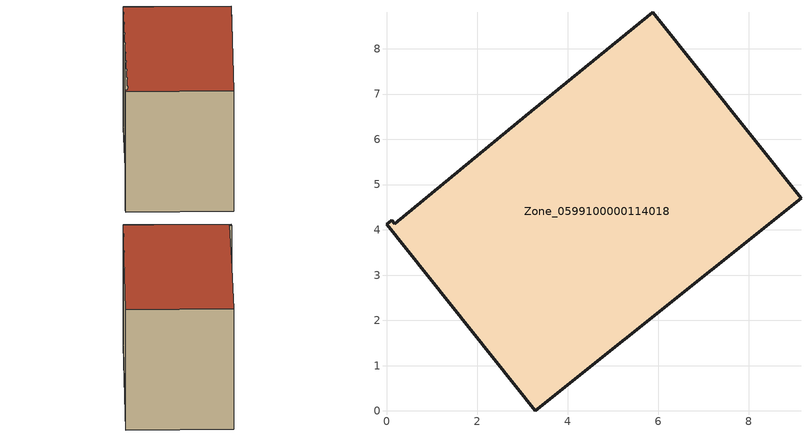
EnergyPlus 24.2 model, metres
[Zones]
Zone_0599100000114018
 floor ground (C_G): 0,4.12 0.12,4.21 0.18,4.13 3.07,6.52 5.88,8.81 9.16,4.7 3.29,0 z0
 wall outside (C_F): 3.29,0 9.16,4.7 5.88,8.81 3.07,6.52 0.18,4.13 0.12,4.21 0,4.12 3.29,0 z0:7
 roof outside (C_R): 5.88,8.81 3.07,6.52 0.18,4.13 0.12,4.21 0,4.12 3.29,0 9.16,4.7 z7
[BUILDING]
Pand.0599100000114018: North Axis=0; Terrain=City; Loads Convergence Tolerance Value=0.04; Temperature Convergence Tolerance Value=0.4; Solar Distribution=FullExterior; Maximum Number of Warmup Days=25; Minimum Number of Warmup Days=1
[Site:Location]
Rotterdam.The.Hague.AP_ZH_NLD Design_Conditions: Latitude=51.96; Longitude=4.45; Time Zone=1; Elevation=-4.5
[SITE:GROUNDTEMPERATURE:BUILDINGSURFACE]
18, 18, 18, 18, 18, 18, 18, 18, 18, 18, 18, 18
[MATERIAL] Thermal Absorptance=0.9; Solar Absorptance=0.7; Visible Absorptance=0.7
Name | Roughness | Thickness | Conductivity | Density | Specific Heat
G.TC.1946 | MediumSmooth | 0.15 | 1 | 540 | 1210
F.TC.1946 | Rough | 0.3 | 0.857143 | 1920 | 840
R.TC.1946 | MediumRough | 0.2 | 0.909091 | 1500 | 1000
[CONSTRUCTION]
C_G: G.TC.1946
C_F: F.TC.1946
C_R: R.TC.1946
[ZONE]
Zone_0599100000114018: Type=1; Multiplier=1; Ceiling Height=Autocalculate; Volume=Autocalculate; Floor Area=autocalculate; Part of Total Floor Area=Yes
[ZONEINFILTRATION:DESIGNFLOWRATE]
Infil_Zone_0599100000114018: Zone or ZoneList or Space or SpaceList=Zone_0599100000114018; Schedule=AlwaysOn; Design Flow Rate Calculation Method=Flow/Area; Flow Rate per Floor Area=0.003; Constant Term Coefficient=1; Temperature Term Coefficient=0; Velocity Term Coefficient=0; Velocity Squared Term Coefficient=0
[HVACTEMPLATE:ZONE:IDEALLOADSAIRSYSTEM]
Zone_0599100000114018: Maximum Heating Supply Air Temperature=50; Minimum Cooling Supply Air Temperature=13; Maximum Heating Supply Air Humidity Ratio=0.0156; Minimum Cooling Supply Air Humidity Ratio=0.0077; Heating Limit=NoLimit; Cooling Limit=NoLimit; Dehumidification Control Type=ConstantSensibleHeatRatio; Cooling Sensible Heat Ratio=0.7; Dehumidification Setpoint=60; Humidification Control Type=None; Humidification Setpoint=30; Outdoor Air Method=None; Outdoor Air Flow Rate per Person=0.00944; Outdoor Air Flow Rate per Zone Floor Area=0; Outdoor Air Flow Rate per Zone=0; Demand Controlled Ventilation Type=None; Outdoor Air Economizer Type=NoEconomizer; Heat Recovery Type=None; Sensible Heat Recovery Effectiveness=0.7; Latent Heat Recovery Effectiveness=0.65
[ZONECONTROL:THERMOSTAT]
ThermostatControl_Zone_0599100000114018: Zone or ZoneList=Zone_0599100000114018; Control Type Schedule=DualSetpointControlType; Control 1=Thermostat_Zone_0599100000114018; Temperature Difference Between Cutout And Setpoint=0
[THERMOSTATSETPOINT:DUALSETPOINT]
Thermostat_Zone_0599100000114018: Heating Setpoint Temperature Schedule=HeatingSetpoint_Zone_0599100000114018; Cooling Setpoint Temperature Schedule=CoolingSetpoint_Zone_0599100000114018
[SCHEDULE:COMPACT]
HeatingSetpoint_Zone_0599100000114018: Through: 12/31, For: AllDays, Until: 24:00, 21
CoolingSetpoint_Zone_0599100000114018: Through: 12/31, For: AllDays, Until: 24:00, 24
DualSetpointControlType: Through: 12/31, For: AllDays, Until: 24:00, 4
AlwaysOn: Through: 12/31, For: AllDays, Until: 24:00, 1
